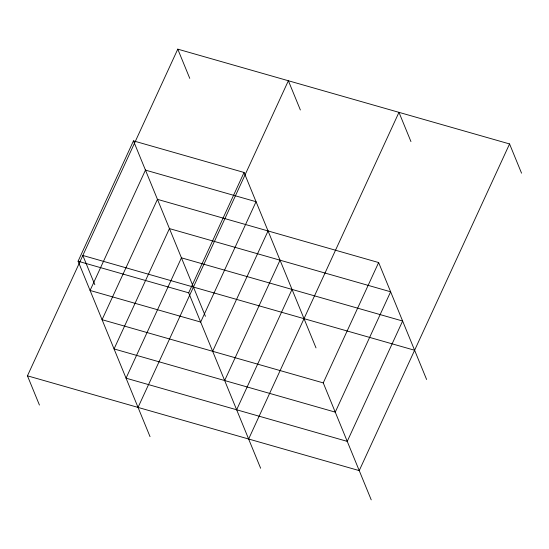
<?xml version="1.0" encoding="UTF-8"?>
<svg xmlns="http://www.w3.org/2000/svg" width="549" height="549" viewBox="0 0 549 549"><rect width="100%" height="100%" fill="white"/><g stroke="black" fill="none" stroke-linecap="round" stroke-linejoin="round"><path stroke-width="0.82" d="M150.035 436.654L78.088 261.221L133.469 140.873L244.065 172.468L316.011 347.901M39.439 405.059L27.45 375.818L177.773 49.149L509.561 143.941L521.55 173.182M260.631 468.256L188.678 292.823L244.065 172.468M138.046 407.413L288.369 80.744L300.365 109.985M212.662 351.298L268.049 230.944M224.658 380.539L280.038 260.185M236.646 409.774L292.027 289.426M248.635 439.015L398.965 112.346L410.954 141.587M323.258 382.893L378.638 262.546L157.453 199.349L102.066 319.696L323.258 382.893L371.227 499.851M509.561 143.941L359.231 470.61L27.45 375.818M414.619 350.262L82.83 255.463L94.826 284.705M78.088 261.221L188.678 292.823M378.638 262.546L426.607 379.496M177.773 49.149L189.769 78.39M133.469 140.873L205.422 316.306M145.458 170.108L90.077 290.462L200.673 322.057L256.054 201.709L145.458 170.108M169.442 228.59L114.062 348.938L335.247 412.134L390.634 291.787L169.442 228.59M181.438 257.824L126.05 378.179L347.243 441.375L402.623 321.021L181.438 257.824"/></g></svg>
